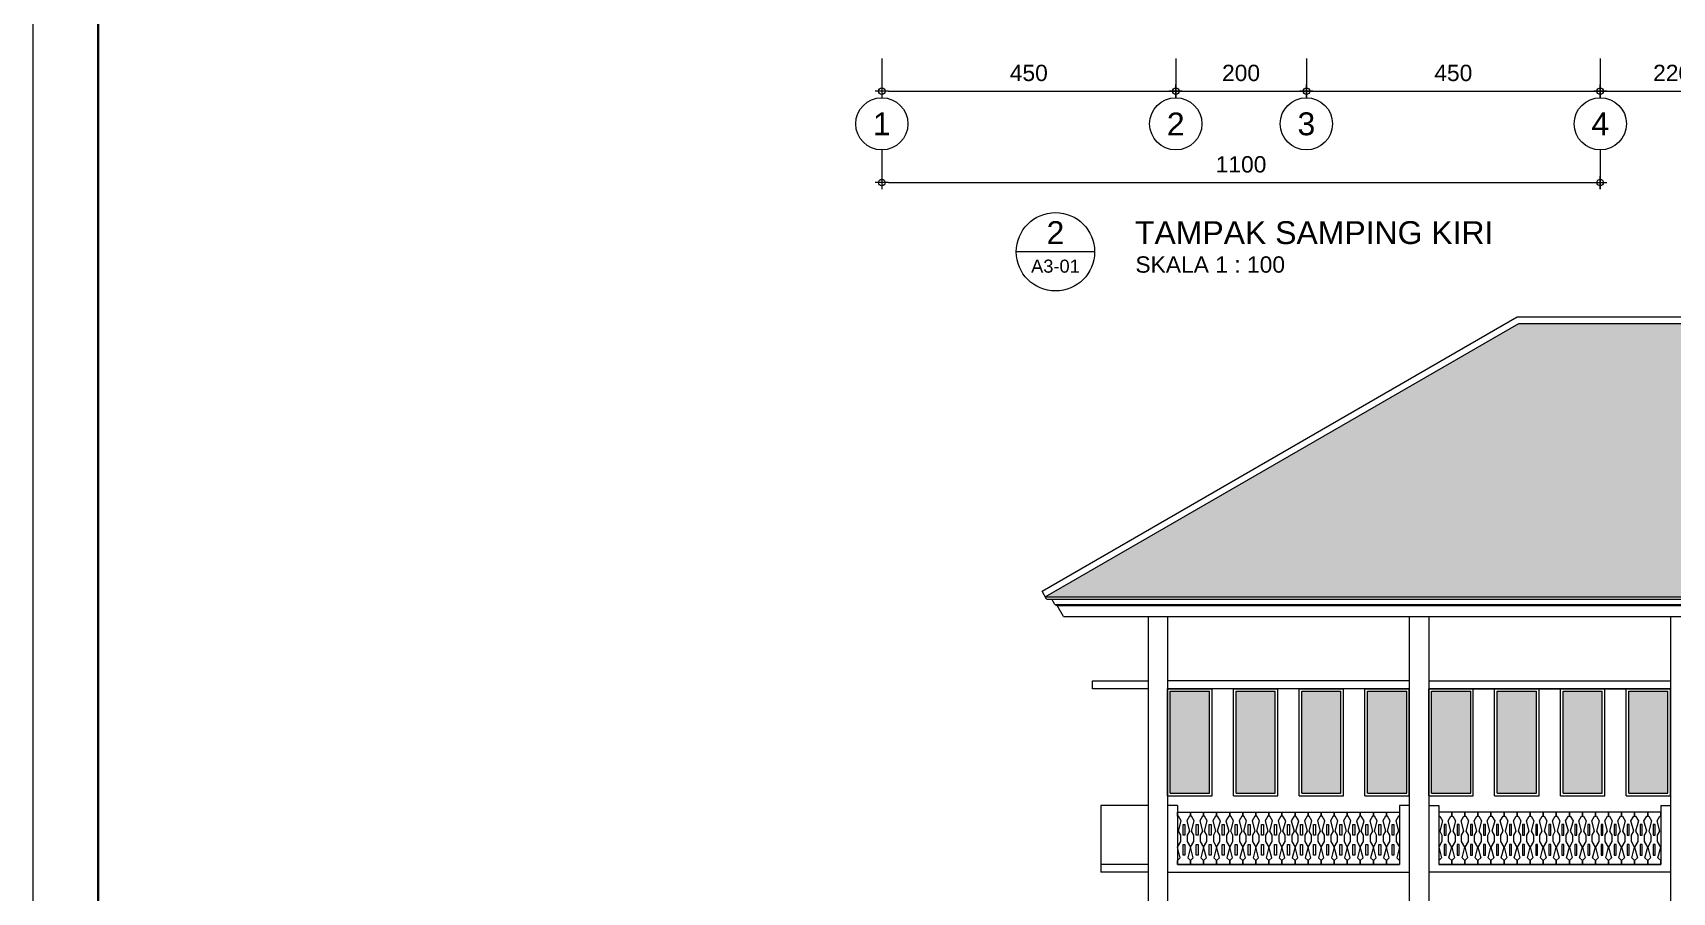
# Model space of a CAD drawing. Header units: millimetres. Extents: x -11 to 1625, y -267 to 180.
# Drawn here: x 1247.21 to 1272.31, y 136.42 to 149.58 of the extents above; entities that cross this region are included whole.
import ezdxf
from ezdxf.enums import TextEntityAlignment as Align

# ---------------------------------------------------------------- set-up
doc = ezdxf.new("R2010")
doc.units = ezdxf.units.MM
for name, color, linetype, lineweight in [('ars', 11, 'Continuous', 5), ('GRS KOP', 1, 'Continuous', 35), ('kap', 71, 'Continuous', 15), ('kop', 7, 'Continuous', 20), ('kus', 63, 'Continuous', 15), ('lan', 7, 'Continuous', 15), ('not', 7, 'Continuous', 20), ('sol kaca', 9, 'Continuous', 0), ('tem', 5, 'Continuous', 20), ('u', 6, 'Continuous', 20)]:
    doc.layers.add(name, color=color, linetype=linetype, lineweight=lineweight)
doc.styles.add('BARU', font='complex.shx')
doc.styles.add('S', font='SIMPLEX', dxfattribs={"width": 1.1})
doc.styles.get("Standard").update_dxf_attribs({"font": 'ARIALUNI.TTF'})
doc.dimstyles.new('SK100', dxfattribs={"dimtxt": 0.25, "dimasz": 0.1, "dimexe": 0.1, "dimexo": 0, "dimgap": 0.15, "dimtad": 1, "dimdec": 0, "dimlfac": 100, "dimzin": 12, "dimdsep": 46, "dimtxsty": 'Standard', "dimblk": 'BULAT', "dimcen": 0.1, "dimclrd": 256, "dimclre": 256, "dimclrt": 256, "dimadec": 0, "dimazin": 3, "dimtfac": 1, "dimtdec": 0, "dimtofl": 0, "dimtmove": 0, "dimatfit": 3, "dimldrblk": 'BULAT', "dimfxl": 0, "dimtolj": 1, "dimtzin": 0, "dimlwd": -1, "dimlwe": -1, "dimarcsym": 0})

# ---------------------------------------------------------------- blocks, each defined once
blk = doc.blocks.new('BULAT')
for p, q in [((-1, 0), (1, 0)), ((0, -1), (0, 1))]:
    blk.add_line(p, q)
blk.add_circle((0, 0), 0.5)
blk = doc.blocks.new('*D55')
at = {"layer": 'Defpoints', "color": 0, "ltscale": 0.15}
for p in [(1264.713, 149.186), (1266.713, 149.186), (1266.713, 148.686)]:
    blk.add_point(p, dxfattribs=at)
at = {"layer": 'u', "ltscale": 0.15}
for p, q in [((1264.713, 149.186), (1264.713, 148.586)), ((1266.713, 149.186), (1266.713, 148.586)), ((1264.813, 148.686), (1266.613, 148.686))]:
    blk.add_line(p, q, dxfattribs=at)
at = {"layer": 'u', "ltscale": 0.15, "xscale": 0.1, "yscale": 0.1, "zscale": 0.1, "rotation": 180}
blk.add_blockref('BULAT', (1264.713, 148.686), dxfattribs=at)
at = {"layer": 'u', "ltscale": 0.15, "xscale": 0.1, "yscale": 0.1, "zscale": 0.1}
blk.add_blockref('BULAT', (1266.713, 148.686), dxfattribs=at)
at = {"layer": 'u', "ltscale": 0.15, "insert": (1265.713, 148.964), "char_height": 0.25, "attachment_point": 5}
blk.add_mtext('\\A1;200', dxfattribs=at)
blk = doc.blocks.new('*D56')
at = {"layer": 'Defpoints', "color": 0, "ltscale": 0.15}
for p in [(1260.213, 149.186), (1264.713, 149.186), (1264.713, 148.686)]:
    blk.add_point(p, dxfattribs=at)
at = {"layer": 'u', "ltscale": 0.15}
for p, q in [((1260.213, 149.186), (1260.213, 148.586)), ((1264.713, 149.186), (1264.713, 148.586)), ((1260.313, 148.686), (1264.613, 148.686))]:
    blk.add_line(p, q, dxfattribs=at)
at = {"layer": 'u', "ltscale": 0.15, "xscale": 0.1, "yscale": 0.1, "zscale": 0.1, "rotation": 180}
blk.add_blockref('BULAT', (1260.213, 148.686), dxfattribs=at)
at = {"layer": 'u', "ltscale": 0.15, "xscale": 0.1, "yscale": 0.1, "zscale": 0.1}
blk.add_blockref('BULAT', (1264.713, 148.686), dxfattribs=at)
at = {"layer": 'u', "ltscale": 0.15, "insert": (1262.463, 148.964), "char_height": 0.25, "attachment_point": 5}
blk.add_mtext('\\A1;450', dxfattribs=at)
blk = doc.blocks.new('*D57')
at = {"layer": 'Defpoints', "color": 0, "ltscale": 0.15}
for p in [(1266.713, 149.186), (1271.213, 149.186), (1271.213, 148.686)]:
    blk.add_point(p, dxfattribs=at)
at = {"layer": 'u', "ltscale": 0.15}
for p, q in [((1266.713, 149.186), (1266.713, 148.586)), ((1271.213, 149.186), (1271.213, 148.586)), ((1266.813, 148.686), (1271.113, 148.686))]:
    blk.add_line(p, q, dxfattribs=at)
at = {"layer": 'u', "ltscale": 0.15, "xscale": 0.1, "yscale": 0.1, "zscale": 0.1, "rotation": 180}
blk.add_blockref('BULAT', (1266.713, 148.686), dxfattribs=at)
at = {"layer": 'u', "ltscale": 0.15, "xscale": 0.1, "yscale": 0.1, "zscale": 0.1}
blk.add_blockref('BULAT', (1271.213, 148.686), dxfattribs=at)
at = {"layer": 'u', "ltscale": 0.15, "insert": (1268.963, 148.964), "char_height": 0.25, "attachment_point": 5}
blk.add_mtext('\\A1;450', dxfattribs=at)
blk = doc.blocks.new('*D58')
at = {"layer": 'Defpoints', "color": 0, "ltscale": 0.15}
for p in [(1260.213, 147.786), (1271.213, 147.786), (1271.213, 147.286)]:
    blk.add_point(p, dxfattribs=at)
at = {"layer": 'u', "ltscale": 0.15}
for p, q in [((1260.213, 147.786), (1260.213, 147.186)), ((1271.213, 147.786), (1271.213, 147.186)), ((1260.313, 147.286), (1271.113, 147.286))]:
    blk.add_line(p, q, dxfattribs=at)
at = {"layer": 'u', "ltscale": 0.15, "xscale": 0.1, "yscale": 0.1, "zscale": 0.1, "rotation": 180}
blk.add_blockref('BULAT', (1260.213, 147.286), dxfattribs=at)
at = {"layer": 'u', "ltscale": 0.15, "xscale": 0.1, "yscale": 0.1, "zscale": 0.1}
blk.add_blockref('BULAT', (1271.213, 147.286), dxfattribs=at)
at = {"layer": 'u', "ltscale": 0.15, "insert": (1265.713, 147.564), "char_height": 0.25, "attachment_point": 5}
blk.add_mtext('\\A1;1100', dxfattribs=at)
blk = doc.blocks.new('Ndtpd')
blk.add_line((0.747, 0), (-0.747, 0))
blk.add_circle((0, 0), 0.747)
at = {"flags": 4}
for tag, height, p in [('NO', 0.5, (0, 0.148)), ('NOLBR', 0.3, (0, -0.398))]:
    blk.add_attdef(tag, text='', height=height, dxfattribs=at).set_placement(p, align=Align.CENTER)
for tag, p, height in [('NDTPD', (1.516, 0.148), 0.5), ('SKALA', (1.523, -0.398), 0.3)]:
    blk.add_attdef(tag, p, '', height=height, dxfattribs=at)
blk = doc.blocks.new('NAV')
blk.add_circle((0, -0.4), 0.4)
at = {"style": 'S', "width": 0.75, "flags": 4}
blk.add_attdef('AV', text='', height=0.3, dxfattribs=at).set_placement((0, -0.4), align=Align.MIDDLE)
blk = doc.blocks.new('*D62')
at = {"layer": 'Defpoints', "color": 0, "ltscale": 0.15}
for p in [(1271.213, 149.186), (1273.413, 149.186), (1273.413, 148.686)]:
    blk.add_point(p, dxfattribs=at)
at = {"layer": 'u', "ltscale": 0.15}
for p, q in [((1271.213, 149.186), (1271.213, 148.586)), ((1273.413, 149.186), (1273.413, 148.586)), ((1271.313, 148.686), (1273.313, 148.686))]:
    blk.add_line(p, q, dxfattribs=at)
at = {"layer": 'u', "ltscale": 0.15, "xscale": 0.1, "yscale": 0.1, "zscale": 0.1, "rotation": 180}
blk.add_blockref('BULAT', (1271.213, 148.686), dxfattribs=at)
at = {"layer": 'u', "ltscale": 0.15, "xscale": 0.1, "yscale": 0.1, "zscale": 0.1}
blk.add_blockref('BULAT', (1273.413, 148.686), dxfattribs=at)
at = {"layer": 'u', "ltscale": 0.15, "insert": (1272.313, 148.964), "char_height": 0.25, "attachment_point": 5}
blk.add_mtext('\\A1;220', dxfattribs=at)
blk = doc.blocks.new('kop')
at = {"layer": 'GRS KOP'}
blk.add_lwpolyline([(1, 54), (83, 54), (83, 1), (1, 1)], close=True, dxfattribs=at)
at = {"layer": 'kop', "color": 7}
blk.add_line((0, 55), (0, 0), dxfattribs=at)
at = {"layer": 'kop', "style": 'BARU', "flags": 4}
for p, height in [((73.8, 5.4), 0.35), ((80.303, 5.382), 0.25), ((73.8, 4.9), 0.35), ((80.303, 4.882), 0.25), ((73.8, 4.4), 0.35), ((80.303, 4.382), 0.25)]:
    blk.add_attdef('-', p, '', height=height, dxfattribs=at)
at = {"layer": 'kop', "flags": 4}
for tag, p in [('AR-00', (78.057, 2.648)), ('00', (81.238, 2.647))]:
    blk.add_attdef(tag, text='', height=0.35, dxfattribs=at).set_placement(p, align=Align.MIDDLE)

msp = doc.modelspace()

# ---------------------------------------------------------------- hatches: boundary and pattern name
at = {"layer": 'ars'}
h = msp.add_hatch(dxfattribs=at)
h.set_pattern_fill('PLENTONG', color=256, scale=0.1)
h.set_pattern_definition([(90, (1254.3393, 69.34693), (-0.4, 2e-17), []), (90, (1254.4393, 69.34693), (-0.4, 2e-17), []), (90, (1254.5393, 69.34693), (-0.4, 2e-17), []), (45, (1254.33931, 69.34693), (1e-17, 0.2), [0.1414214, -0.4242641]), (135, (1254.53931, 69.34693), (-1e-17, -0.2), [0.1414214, -0.4242641]), (0, (1254.5393, 69.34693), (0, 0.2), [0.2, -0.2])])
h.paths.add_polyline_path([(1280.162219, 140.9416787), (1272.9105773, 145.128416), (1269.9680416, 145.128416), (1262.7164, 140.9416787)])
at = {"layer": 'sol kaca'}
h = msp.add_hatch(color=256, dxfattribs=at)
h.dxf.hatch_style = 1
h.paths.add_polyline_path([(1265.2293095, 137.9365705), (1265.2293095, 139.4965705), (1264.6293095, 139.4965705), (1264.6293095, 137.9365705)])
h = msp.add_hatch(color=256, dxfattribs=at)
h.dxf.hatch_style = 1
h.paths.add_polyline_path([(1266.2359762, 137.9365705), (1266.2359762, 139.4965705), (1265.6359762, 139.4965705), (1265.6359762, 137.9365705)])
h = msp.add_hatch(color=256, dxfattribs=at)
h.dxf.hatch_style = 1
h.paths.add_polyline_path([(1267.2426428, 137.9365705), (1267.2426428, 139.4965705), (1266.6426428, 139.4965705), (1266.6426428, 137.9365705)])
h = msp.add_hatch(color=256, dxfattribs=at)
h.dxf.hatch_style = 1
h.paths.add_polyline_path([(1268.2493095, 137.9365705), (1268.2493095, 139.4965705), (1267.6493095, 139.4965705), (1267.6493095, 137.9365705)])
h = msp.add_hatch(color=256, dxfattribs=at)
h.dxf.hatch_style = 1
h.paths.add_polyline_path([(1269.2293095, 137.9365705), (1269.2293095, 139.4965705), (1268.6293095, 139.4965705), (1268.6293095, 137.9365705)])
h = msp.add_hatch(color=256, dxfattribs=at)
h.dxf.hatch_style = 1
h.paths.add_polyline_path([(1270.2359762, 137.9365705), (1270.2359762, 139.4965705), (1269.6359762, 139.4965705), (1269.6359762, 137.9365705)])
h = msp.add_hatch(color=256, dxfattribs=at)
h.dxf.hatch_style = 1
h.paths.add_polyline_path([(1271.2426428, 137.9365705), (1271.2426428, 139.4965705), (1270.6426428, 139.4965705), (1270.6426428, 137.9365705)])
h = msp.add_hatch(color=256, dxfattribs=at)
h.dxf.hatch_style = 1
h.paths.add_polyline_path([(1272.2493095, 137.9365705), (1272.2493095, 139.4965705), (1271.6493095, 139.4965705), (1271.6493095, 137.9365705)])

# ---------------------------------------------------------------- linework, layer by layer
at = {"layer": 'ars'}
for p, q in [((1262.8889898, 140.8152612), (1279.9896292, 140.8152612)), ((1262.8961341, 140.812883), (1279.9824849, 140.812883))]:
    msp.add_line(p, q, dxfattribs=at)
for points in [[(1264.7393095, 137.6465705), (1264.9393095, 137.6465705), (1264.9393095, 137.5865705), (1264.9243095, 137.5865705), (1264.8823304, 137.5138605), (1264.9243095, 137.3571923), (1264.8893095, 137.2965705), (1264.8893095, 137.1965705), (1264.9393095, 137.109968), (1264.8963266, 136.9495535), (1264.9393095, 136.9065705), (1264.9393095, 136.8465705), (1264.7393095, 136.8465705), (1264.7393095, 136.9065705), (1264.7822924, 136.9495535), (1264.7393095, 137.109968), (1264.7893095, 137.1965705), (1264.7893095, 137.2965705), (1264.7543095, 137.3571923), (1264.7962886, 137.5138605), (1264.7543095, 137.5865705), (1264.7393095, 137.5865705)], [(1264.9393095, 137.6465705), (1265.1393095, 137.6465705), (1265.1393095, 137.5865705), (1265.1243095, 137.5865705), (1265.0823304, 137.5138605), (1265.1243095, 137.3571923), (1265.0893095, 137.2965705), (1265.0893095, 137.1965705), (1265.1393095, 137.109968), (1265.0963266, 136.9495535), (1265.1393095, 136.9065705), (1265.1393095, 136.8465705), (1264.9393095, 136.8465705), (1264.9393095, 136.9065705), (1264.9822924, 136.9495535), (1264.9393095, 137.109968), (1264.9893095, 137.1965705), (1264.9893095, 137.2965705), (1264.9543095, 137.3571923), (1264.9962886, 137.5138605), (1264.9543095, 137.5865705), (1264.9393095, 137.5865705)], [(1265.1393095, 137.6465705), (1265.3393095, 137.6465705), (1265.3393095, 137.5865705), (1265.3243095, 137.5865705), (1265.2823304, 137.5138605), (1265.3243095, 137.3571923), (1265.2893095, 137.2965705), (1265.2893095, 137.1965705), (1265.3393095, 137.109968), (1265.2963266, 136.9495535), (1265.3393095, 136.9065705), (1265.3393095, 136.8465705), (1265.1393095, 136.8465705), (1265.1393095, 136.9065705), (1265.1822924, 136.9495535), (1265.1393095, 137.109968), (1265.1893095, 137.1965705), (1265.1893095, 137.2965705), (1265.1543095, 137.3571923), (1265.1962886, 137.5138605), (1265.1543095, 137.5865705), (1265.1393095, 137.5865705)], [(1265.3393095, 137.6465705), (1265.5393095, 137.6465705), (1265.5393095, 137.5865705), (1265.5243095, 137.5865705), (1265.4823304, 137.5138605), (1265.5243095, 137.3571923), (1265.4893095, 137.2965705), (1265.4893095, 137.1965705), (1265.5393095, 137.109968), (1265.4963266, 136.9495535), (1265.5393095, 136.9065705), (1265.5393095, 136.8465705), (1265.3393095, 136.8465705), (1265.3393095, 136.9065705), (1265.3822924, 136.9495535), (1265.3393095, 137.109968), (1265.3893095, 137.1965705), (1265.3893095, 137.2965705), (1265.3543095, 137.3571923), (1265.3962886, 137.5138605), (1265.3543095, 137.5865705), (1265.3393095, 137.5865705)], [(1265.5393095, 137.6465705), (1265.7393095, 137.6465705), (1265.7393095, 137.5865705), (1265.7243095, 137.5865705), (1265.6823304, 137.5138605), (1265.7243095, 137.3571923), (1265.6893095, 137.2965705), (1265.6893095, 137.1965705), (1265.7393095, 137.109968), (1265.6963266, 136.9495535), (1265.7393095, 136.9065705), (1265.7393095, 136.8465705), (1265.5393095, 136.8465705), (1265.5393095, 136.9065705), (1265.5822924, 136.9495535), (1265.5393095, 137.109968), (1265.5893095, 137.1965705), (1265.5893095, 137.2965705), (1265.5543095, 137.3571923), (1265.5962886, 137.5138605), (1265.5543095, 137.5865705), (1265.5393095, 137.5865705)], [(1265.7393095, 137.6465705), (1265.9393095, 137.6465705), (1265.9393095, 137.5865705), (1265.9243095, 137.5865705), (1265.8823304, 137.5138605), (1265.9243095, 137.3571923), (1265.8893095, 137.2965705), (1265.8893095, 137.1965705), (1265.9393095, 137.109968), (1265.8963266, 136.9495535), (1265.9393095, 136.9065705), (1265.9393095, 136.8465705), (1265.7393095, 136.8465705), (1265.7393095, 136.9065705), (1265.7822924, 136.9495535), (1265.7393095, 137.109968), (1265.7893095, 137.1965705), (1265.7893095, 137.2965705), (1265.7543095, 137.3571923), (1265.7962886, 137.5138605), (1265.7543095, 137.5865705), (1265.7393095, 137.5865705)], [(1265.9393095, 137.6465705), (1266.1393095, 137.6465705), (1266.1393095, 137.5865705), (1266.1243095, 137.5865705), (1266.0823304, 137.5138605), (1266.1243095, 137.3571923), (1266.0893095, 137.2965705), (1266.0893095, 137.1965705), (1266.1393095, 137.109968), (1266.0963266, 136.9495535), (1266.1393095, 136.9065705), (1266.1393095, 136.8465705), (1265.9393095, 136.8465705), (1265.9393095, 136.9065705), (1265.9822924, 136.9495535), (1265.9393095, 137.109968), (1265.9893095, 137.1965705), (1265.9893095, 137.2965705), (1265.9543095, 137.3571923), (1265.9962886, 137.5138605), (1265.9543095, 137.5865705), (1265.9393095, 137.5865705)], [(1266.1393095, 137.6465705), (1266.3393095, 137.6465705), (1266.3393095, 137.5865705), (1266.3243095, 137.5865705), (1266.2823304, 137.5138605), (1266.3243095, 137.3571923), (1266.2893095, 137.2965705), (1266.2893095, 137.1965705), (1266.3393095, 137.109968), (1266.2963266, 136.9495535), (1266.3393095, 136.9065705), (1266.3393095, 136.8465705), (1266.1393095, 136.8465705), (1266.1393095, 136.9065705), (1266.1822924, 136.9495535), (1266.1393095, 137.109968), (1266.1893095, 137.1965705), (1266.1893095, 137.2965705), (1266.1543095, 137.3571923), (1266.1962886, 137.5138605), (1266.1543095, 137.5865705), (1266.1393095, 137.5865705)], [(1266.3393095, 137.6465705), (1266.5393095, 137.6465705), (1266.5393095, 137.5865705), (1266.5243095, 137.5865705), (1266.4823304, 137.5138605), (1266.5243095, 137.3571923), (1266.4893095, 137.2965705), (1266.4893095, 137.1965705), (1266.5393095, 137.109968), (1266.4963266, 136.9495535), (1266.5393095, 136.9065705), (1266.5393095, 136.8465705), (1266.3393095, 136.8465705), (1266.3393095, 136.9065705), (1266.3822924, 136.9495535), (1266.3393095, 137.109968), (1266.3893095, 137.1965705), (1266.3893095, 137.2965705), (1266.3543095, 137.3571923), (1266.3962886, 137.5138605), (1266.3543095, 137.5865705), (1266.3393095, 137.5865705)], [(1266.5393095, 137.6465705), (1266.7393095, 137.6465705), (1266.7393095, 137.5865705), (1266.7243095, 137.5865705), (1266.6823304, 137.5138605), (1266.7243095, 137.3571923), (1266.6893095, 137.2965705), (1266.6893095, 137.1965705), (1266.7393095, 137.109968), (1266.6963266, 136.9495535), (1266.7393095, 136.9065705), (1266.7393095, 136.8465705), (1266.5393095, 136.8465705), (1266.5393095, 136.9065705), (1266.5822924, 136.9495535), (1266.5393095, 137.109968), (1266.5893095, 137.1965705), (1266.5893095, 137.2965705), (1266.5543095, 137.3571923), (1266.5962886, 137.5138605), (1266.5543095, 137.5865705), (1266.5393095, 137.5865705)], [(1266.7393095, 137.6465705), (1266.9393095, 137.6465705), (1266.9393095, 137.5865705), (1266.9243095, 137.5865705), (1266.8823304, 137.5138605), (1266.9243095, 137.3571923), (1266.8893095, 137.2965705), (1266.8893095, 137.1965705), (1266.9393095, 137.109968), (1266.8963266, 136.9495535), (1266.9393095, 136.9065705), (1266.9393095, 136.8465705), (1266.7393095, 136.8465705), (1266.7393095, 136.9065705), (1266.7822924, 136.9495535), (1266.7393095, 137.109968), (1266.7893095, 137.1965705), (1266.7893095, 137.2965705), (1266.7543095, 137.3571923), (1266.7962886, 137.5138605), (1266.7543095, 137.5865705), (1266.7393095, 137.5865705)], [(1266.9393095, 137.6465705), (1267.1393095, 137.6465705), (1267.1393095, 137.5865705), (1267.1243095, 137.5865705), (1267.0823304, 137.5138605), (1267.1243095, 137.3571923), (1267.0893095, 137.2965705), (1267.0893095, 137.1965705), (1267.1393095, 137.109968), (1267.0963266, 136.9495535), (1267.1393095, 136.9065705), (1267.1393095, 136.8465705), (1266.9393095, 136.8465705), (1266.9393095, 136.9065705), (1266.9822924, 136.9495535), (1266.9393095, 137.109968), (1266.9893095, 137.1965705), (1266.9893095, 137.2965705), (1266.9543095, 137.3571923), (1266.9962886, 137.5138605), (1266.9543095, 137.5865705), (1266.9393095, 137.5865705)], [(1267.1393095, 137.6465705), (1267.3393095, 137.6465705), (1267.3393095, 137.5865705), (1267.3243095, 137.5865705), (1267.2823304, 137.5138605), (1267.3243095, 137.3571923), (1267.2893095, 137.2965705), (1267.2893095, 137.1965705), (1267.3393095, 137.109968), (1267.2963266, 136.9495535), (1267.3393095, 136.9065705), (1267.3393095, 136.8465705), (1267.1393095, 136.8465705), (1267.1393095, 136.9065705), (1267.1822924, 136.9495535), (1267.1393095, 137.109968), (1267.1893095, 137.1965705), (1267.1893095, 137.2965705), (1267.1543095, 137.3571923), (1267.1962886, 137.5138605), (1267.1543095, 137.5865705), (1267.1393095, 137.5865705)], [(1267.3393095, 137.6465705), (1267.5393095, 137.6465705), (1267.5393095, 137.5865705), (1267.5243095, 137.5865705), (1267.4823304, 137.5138605), (1267.5243095, 137.3571923), (1267.4893095, 137.2965705), (1267.4893095, 137.1965705), (1267.5393095, 137.109968), (1267.4963266, 136.9495535), (1267.5393095, 136.9065705), (1267.5393095, 136.8465705), (1267.3393095, 136.8465705), (1267.3393095, 136.9065705), (1267.3822924, 136.9495535), (1267.3393095, 137.109968), (1267.3893095, 137.1965705), (1267.3893095, 137.2965705), (1267.3543095, 137.3571923), (1267.3962886, 137.5138605), (1267.3543095, 137.5865705), (1267.3393095, 137.5865705)], [(1267.5393095, 137.6465705), (1267.7393095, 137.6465705), (1267.7393095, 137.5865705), (1267.7243095, 137.5865705), (1267.6823304, 137.5138605), (1267.7243095, 137.3571923), (1267.6893095, 137.2965705), (1267.6893095, 137.1965705), (1267.7393095, 137.109968), (1267.6963266, 136.9495535), (1267.7393095, 136.9065705), (1267.7393095, 136.8465705), (1267.5393095, 136.8465705), (1267.5393095, 136.9065705), (1267.5822924, 136.9495535), (1267.5393095, 137.109968), (1267.5893095, 137.1965705), (1267.5893095, 137.2965705), (1267.5543095, 137.3571923), (1267.5962886, 137.5138605), (1267.5543095, 137.5865705), (1267.5393095, 137.5865705)], [(1267.7393095, 137.6465705), (1267.9393095, 137.6465705), (1267.9393095, 137.5865705), (1267.9243095, 137.5865705), (1267.8823304, 137.5138605), (1267.9243095, 137.3571923), (1267.8893095, 137.2965705), (1267.8893095, 137.1965705), (1267.9393095, 137.109968), (1267.8963266, 136.9495535), (1267.9393095, 136.9065705), (1267.9393095, 136.8465705), (1267.7393095, 136.8465705), (1267.7393095, 136.9065705), (1267.7822924, 136.9495535), (1267.7393095, 137.109968), (1267.7893095, 137.1965705), (1267.7893095, 137.2965705), (1267.7543095, 137.3571923), (1267.7962886, 137.5138605), (1267.7543095, 137.5865705), (1267.7393095, 137.5865705)], [(1267.9393095, 137.6465705), (1268.1393095, 137.6465705), (1268.1393095, 137.5865705), (1268.1243095, 137.5865705), (1268.0823304, 137.5138605), (1268.1243095, 137.3571923), (1268.0893095, 137.2965705), (1268.0893095, 137.1965705), (1268.1393095, 137.109968), (1268.0963266, 136.9495535), (1268.1393095, 136.9065705), (1268.1393095, 136.8465705), (1267.9393095, 136.8465705), (1267.9393095, 136.9065705), (1267.9822924, 136.9495535), (1267.9393095, 137.109968), (1267.9893095, 137.1965705), (1267.9893095, 137.2965705), (1267.9543095, 137.3571923), (1267.9962886, 137.5138605), (1267.9543095, 137.5865705), (1267.9393095, 137.5865705)], [(1268.9393095, 137.6465705), (1268.7393095, 137.6465705), (1268.7393095, 137.5865705), (1268.7543095, 137.5865705), (1268.7962886, 137.5138605), (1268.7543095, 137.3571923), (1268.7893095, 137.2965705), (1268.7893095, 137.1965705), (1268.7393095, 137.109968), (1268.7822924, 136.9495535), (1268.7393095, 136.9065705), (1268.7393095, 136.8465705), (1268.9393095, 136.8465705), (1268.9393095, 136.9065705), (1268.8963266, 136.9495535), (1268.9393095, 137.109968), (1268.8893095, 137.1965705), (1268.8893095, 137.2965705), (1268.9243095, 137.3571923), (1268.8823304, 137.5138605), (1268.9243095, 137.5865705), (1268.9393095, 137.5865705)], [(1269.1393095, 137.6465705), (1268.9393095, 137.6465705), (1268.9393095, 137.5865705), (1268.9543095, 137.5865705), (1268.9962886, 137.5138605), (1268.9543095, 137.3571923), (1268.9893095, 137.2965705), (1268.9893095, 137.1965705), (1268.9393095, 137.109968), (1268.9822924, 136.9495535), (1268.9393095, 136.9065705), (1268.9393095, 136.8465705), (1269.1393095, 136.8465705), (1269.1393095, 136.9065705), (1269.0963266, 136.9495535), (1269.1393095, 137.109968), (1269.0893095, 137.1965705), (1269.0893095, 137.2965705), (1269.1243095, 137.3571923), (1269.0823304, 137.5138605), (1269.1243095, 137.5865705), (1269.1393095, 137.5865705)], [(1269.3393095, 137.6465705), (1269.1393095, 137.6465705), (1269.1393095, 137.5865705), (1269.1543095, 137.5865705), (1269.1962886, 137.5138605), (1269.1543095, 137.3571923), (1269.1893095, 137.2965705), (1269.1893095, 137.1965705), (1269.1393095, 137.109968), (1269.1822924, 136.9495535), (1269.1393095, 136.9065705), (1269.1393095, 136.8465705), (1269.3393095, 136.8465705), (1269.3393095, 136.9065705), (1269.2963266, 136.9495535), (1269.3393095, 137.109968), (1269.2893095, 137.1965705), (1269.2893095, 137.2965705), (1269.3243095, 137.3571923), (1269.2823304, 137.5138605), (1269.3243095, 137.5865705), (1269.3393095, 137.5865705)], [(1269.5393095, 137.6465705), (1269.3393095, 137.6465705), (1269.3393095, 137.5865705), (1269.3543095, 137.5865705), (1269.3962886, 137.5138605), (1269.3543095, 137.3571923), (1269.3893095, 137.2965705), (1269.3893095, 137.1965705), (1269.3393095, 137.109968), (1269.3822924, 136.9495535), (1269.3393095, 136.9065705), (1269.3393095, 136.8465705), (1269.5393095, 136.8465705), (1269.5393095, 136.9065705), (1269.4963266, 136.9495535), (1269.5393095, 137.109968), (1269.4893095, 137.1965705), (1269.4893095, 137.2965705), (1269.5243095, 137.3571923), (1269.4823304, 137.5138605), (1269.5243095, 137.5865705), (1269.5393095, 137.5865705)], [(1269.7393095, 137.6465705), (1269.5393095, 137.6465705), (1269.5393095, 137.5865705), (1269.5543095, 137.5865705), (1269.5962886, 137.5138605), (1269.5543095, 137.3571923), (1269.5893095, 137.2965705), (1269.5893095, 137.1965705), (1269.5393095, 137.109968), (1269.5822924, 136.9495535), (1269.5393095, 136.9065705), (1269.5393095, 136.8465705), (1269.7393095, 136.8465705), (1269.7393095, 136.9065705), (1269.6963266, 136.9495535), (1269.7393095, 137.109968), (1269.6893095, 137.1965705), (1269.6893095, 137.2965705), (1269.7243095, 137.3571923), (1269.6823304, 137.5138605), (1269.7243095, 137.5865705), (1269.7393095, 137.5865705)], [(1269.9393095, 137.6465705), (1269.7393095, 137.6465705), (1269.7393095, 137.5865705), (1269.7543095, 137.5865705), (1269.7962886, 137.5138605), (1269.7543095, 137.3571923), (1269.7893095, 137.2965705), (1269.7893095, 137.1965705), (1269.7393095, 137.109968), (1269.7822924, 136.9495535), (1269.7393095, 136.9065705), (1269.7393095, 136.8465705), (1269.9393095, 136.8465705), (1269.9393095, 136.9065705), (1269.8963266, 136.9495535), (1269.9393095, 137.109968), (1269.8893095, 137.1965705), (1269.8893095, 137.2965705), (1269.9243095, 137.3571923), (1269.8823304, 137.5138605), (1269.9243095, 137.5865705), (1269.9393095, 137.5865705)], [(1270.1393095, 137.6465705), (1269.9393095, 137.6465705), (1269.9393095, 137.5865705), (1269.9543095, 137.5865705), (1269.9962886, 137.5138605), (1269.9543095, 137.3571923), (1269.9893095, 137.2965705), (1269.9893095, 137.1965705), (1269.9393095, 137.109968), (1269.9822924, 136.9495535), (1269.9393095, 136.9065705), (1269.9393095, 136.8465705), (1270.1393095, 136.8465705), (1270.1393095, 136.9065705), (1270.0963266, 136.9495535), (1270.1393095, 137.109968), (1270.0893095, 137.1965705), (1270.0893095, 137.2965705), (1270.1243095, 137.3571923), (1270.0823304, 137.5138605), (1270.1243095, 137.5865705), (1270.1393095, 137.5865705)], [(1270.3393095, 137.6465705), (1270.1393095, 137.6465705), (1270.1393095, 137.5865705), (1270.1543095, 137.5865705), (1270.1962886, 137.5138605), (1270.1543095, 137.3571923), (1270.1893095, 137.2965705), (1270.1893095, 137.1965705), (1270.1393095, 137.109968), (1270.1822924, 136.9495535), (1270.1393095, 136.9065705), (1270.1393095, 136.8465705), (1270.3393095, 136.8465705), (1270.3393095, 136.9065705), (1270.2963266, 136.9495535), (1270.3393095, 137.109968), (1270.2893095, 137.1965705), (1270.2893095, 137.2965705), (1270.3243095, 137.3571923), (1270.2823304, 137.5138605), (1270.3243095, 137.5865705), (1270.3393095, 137.5865705)], [(1270.5393095, 137.6465705), (1270.3393095, 137.6465705), (1270.3393095, 137.5865705), (1270.3543095, 137.5865705), (1270.3962886, 137.5138605), (1270.3543095, 137.3571923), (1270.3893095, 137.2965705), (1270.3893095, 137.1965705), (1270.3393095, 137.109968), (1270.3822924, 136.9495535), (1270.3393095, 136.9065705), (1270.3393095, 136.8465705), (1270.5393095, 136.8465705), (1270.5393095, 136.9065705), (1270.4963266, 136.9495535), (1270.5393095, 137.109968), (1270.4893095, 137.1965705), (1270.4893095, 137.2965705), (1270.5243095, 137.3571923), (1270.4823304, 137.5138605), (1270.5243095, 137.5865705), (1270.5393095, 137.5865705)], [(1270.7393095, 137.6465705), (1270.5393095, 137.6465705), (1270.5393095, 137.5865705), (1270.5543095, 137.5865705), (1270.5962886, 137.5138605), (1270.5543095, 137.3571923), (1270.5893095, 137.2965705), (1270.5893095, 137.1965705), (1270.5393095, 137.109968), (1270.5822924, 136.9495535), (1270.5393095, 136.9065705), (1270.5393095, 136.8465705), (1270.7393095, 136.8465705), (1270.7393095, 136.9065705), (1270.6963266, 136.9495535), (1270.7393095, 137.109968), (1270.6893095, 137.1965705), (1270.6893095, 137.2965705), (1270.7243095, 137.3571923), (1270.6823304, 137.5138605), (1270.7243095, 137.5865705), (1270.7393095, 137.5865705)], [(1270.9393095, 137.6465705), (1270.7393095, 137.6465705), (1270.7393095, 137.5865705), (1270.7543095, 137.5865705), (1270.7962886, 137.5138605), (1270.7543095, 137.3571923), (1270.7893095, 137.2965705), (1270.7893095, 137.1965705), (1270.7393095, 137.109968), (1270.7822924, 136.9495535), (1270.7393095, 136.9065705), (1270.7393095, 136.8465705), (1270.9393095, 136.8465705), (1270.9393095, 136.9065705), (1270.8963266, 136.9495535), (1270.9393095, 137.109968), (1270.8893095, 137.1965705), (1270.8893095, 137.2965705), (1270.9243095, 137.3571923), (1270.8823304, 137.5138605), (1270.9243095, 137.5865705), (1270.9393095, 137.5865705)], [(1271.1393095, 137.6465705), (1270.9393095, 137.6465705), (1270.9393095, 137.5865705), (1270.9543095, 137.5865705), (1270.9962886, 137.5138605), (1270.9543095, 137.3571923), (1270.9893095, 137.2965705), (1270.9893095, 137.1965705), (1270.9393095, 137.109968), (1270.9822924, 136.9495535), (1270.9393095, 136.9065705), (1270.9393095, 136.8465705), (1271.1393095, 136.8465705), (1271.1393095, 136.9065705), (1271.0963266, 136.9495535), (1271.1393095, 137.109968), (1271.0893095, 137.1965705), (1271.0893095, 137.2965705), (1271.1243095, 137.3571923), (1271.0823304, 137.5138605), (1271.1243095, 137.5865705), (1271.1393095, 137.5865705)], [(1271.3393095, 137.6465705), (1271.1393095, 137.6465705), (1271.1393095, 137.5865705), (1271.1543095, 137.5865705), (1271.1962886, 137.5138605), (1271.1543095, 137.3571923), (1271.1893095, 137.2965705), (1271.1893095, 137.1965705), (1271.1393095, 137.109968), (1271.1822924, 136.9495535), (1271.1393095, 136.9065705), (1271.1393095, 136.8465705), (1271.3393095, 136.8465705), (1271.3393095, 136.9065705), (1271.2963266, 136.9495535), (1271.3393095, 137.109968), (1271.2893095, 137.1965705), (1271.2893095, 137.2965705), (1271.3243095, 137.3571923), (1271.2823304, 137.5138605), (1271.3243095, 137.5865705), (1271.3393095, 137.5865705)], [(1271.5393095, 137.6465705), (1271.3393095, 137.6465705), (1271.3393095, 137.5865705), (1271.3543095, 137.5865705), (1271.3962886, 137.5138605), (1271.3543095, 137.3571923), (1271.3893095, 137.2965705), (1271.3893095, 137.1965705), (1271.3393095, 137.109968), (1271.3822924, 136.9495535), (1271.3393095, 136.9065705), (1271.3393095, 136.8465705), (1271.5393095, 136.8465705), (1271.5393095, 136.9065705), (1271.4963266, 136.9495535), (1271.5393095, 137.109968), (1271.4893095, 137.1965705), (1271.4893095, 137.2965705), (1271.5243095, 137.3571923), (1271.4823304, 137.5138605), (1271.5243095, 137.5865705), (1271.5393095, 137.5865705)], [(1271.7393095, 137.6465705), (1271.5393095, 137.6465705), (1271.5393095, 137.5865705), (1271.5543095, 137.5865705), (1271.5962886, 137.5138605), (1271.5543095, 137.3571923), (1271.5893095, 137.2965705), (1271.5893095, 137.1965705), (1271.5393095, 137.109968), (1271.5822924, 136.9495535), (1271.5393095, 136.9065705), (1271.5393095, 136.8465705), (1271.7393095, 136.8465705), (1271.7393095, 136.9065705), (1271.6963266, 136.9495535), (1271.7393095, 137.109968), (1271.6893095, 137.1965705), (1271.6893095, 137.2965705), (1271.7243095, 137.3571923), (1271.6823304, 137.5138605), (1271.7243095, 137.5865705), (1271.7393095, 137.5865705)], [(1271.9393095, 137.6465705), (1271.7393095, 137.6465705), (1271.7393095, 137.5865705), (1271.7543095, 137.5865705), (1271.7962886, 137.5138605), (1271.7543095, 137.3571923), (1271.7893095, 137.2965705), (1271.7893095, 137.1965705), (1271.7393095, 137.109968), (1271.7822924, 136.9495535), (1271.7393095, 136.9065705), (1271.7393095, 136.8465705), (1271.9393095, 136.8465705), (1271.9393095, 136.9065705), (1271.8963266, 136.9495535), (1271.9393095, 137.109968), (1271.8893095, 137.1965705), (1271.8893095, 137.2965705), (1271.9243095, 137.3571923), (1271.8823304, 137.5138605), (1271.9243095, 137.5865705), (1271.9393095, 137.5865705)], [(1272.1393095, 137.6465705), (1271.9393095, 137.6465705), (1271.9393095, 137.5865705), (1271.9543095, 137.5865705), (1271.9962886, 137.5138605), (1271.9543095, 137.3571923), (1271.9893095, 137.2965705), (1271.9893095, 137.1965705), (1271.9393095, 137.109968), (1271.9822924, 136.9495535), (1271.9393095, 136.9065705), (1271.9393095, 136.8465705), (1272.1393095, 136.8465705), (1272.1393095, 136.9065705), (1272.0963266, 136.9495535), (1272.1393095, 137.109968), (1272.0893095, 137.1965705), (1272.0893095, 137.2965705), (1272.1243095, 137.3571923), (1272.0823304, 137.5138605), (1272.1243095, 137.5865705), (1272.1393095, 137.5865705)], [(1264.8543095, 137.2965705), (1264.8243095, 137.2965705), (1264.8243095, 137.4565705), (1264.8543095, 137.4565705)], [(1265.0543095, 137.2965705), (1265.0243095, 137.2965705), (1265.0243095, 137.4565705), (1265.0543095, 137.4565705)], [(1265.2543095, 137.2965705), (1265.2243095, 137.2965705), (1265.2243095, 137.4565705), (1265.2543095, 137.4565705)], [(1265.4543095, 137.2965705), (1265.4243095, 137.2965705), (1265.4243095, 137.4565705), (1265.4543095, 137.4565705)], [(1265.6543095, 137.2965705), (1265.6243095, 137.2965705), (1265.6243095, 137.4565705), (1265.6543095, 137.4565705)], [(1265.8543095, 137.2965705), (1265.8243095, 137.2965705), (1265.8243095, 137.4565705), (1265.8543095, 137.4565705)], [(1266.0543095, 137.2965705), (1266.0243095, 137.2965705), (1266.0243095, 137.4565705), (1266.0543095, 137.4565705)], [(1266.2543095, 137.2965705), (1266.2243095, 137.2965705), (1266.2243095, 137.4565705), (1266.2543095, 137.4565705)], [(1266.4543095, 137.2965705), (1266.4243095, 137.2965705), (1266.4243095, 137.4565705), (1266.4543095, 137.4565705)], [(1266.6543095, 137.2965705), (1266.6243095, 137.2965705), (1266.6243095, 137.4565705), (1266.6543095, 137.4565705)], [(1266.8543095, 137.2965705), (1266.8243095, 137.2965705), (1266.8243095, 137.4565705), (1266.8543095, 137.4565705)], [(1267.0543095, 137.2965705), (1267.0243095, 137.2965705), (1267.0243095, 137.4565705), (1267.0543095, 137.4565705)], [(1267.2543095, 137.2965705), (1267.2243095, 137.2965705), (1267.2243095, 137.4565705), (1267.2543095, 137.4565705)], [(1267.4543095, 137.2965705), (1267.4243095, 137.2965705), (1267.4243095, 137.4565705), (1267.4543095, 137.4565705)], [(1267.6543095, 137.2965705), (1267.6243095, 137.2965705), (1267.6243095, 137.4565705), (1267.6543095, 137.4565705)], [(1267.8543095, 137.2965705), (1267.8243095, 137.2965705), (1267.8243095, 137.4565705), (1267.8543095, 137.4565705)], [(1268.0543095, 137.2965705), (1268.0243095, 137.2965705), (1268.0243095, 137.4565705), (1268.0543095, 137.4565705)], [(1268.8243095, 137.2965705), (1268.8543095, 137.2965705), (1268.8543095, 137.4565705), (1268.8243095, 137.4565705)], [(1269.0243095, 137.2965705), (1269.0543095, 137.2965705), (1269.0543095, 137.4565705), (1269.0243095, 137.4565705)], [(1269.2243095, 137.2965705), (1269.2543095, 137.2965705), (1269.2543095, 137.4565705), (1269.2243095, 137.4565705)], [(1269.4243095, 137.2965705), (1269.4543095, 137.2965705), (1269.4543095, 137.4565705), (1269.4243095, 137.4565705)], [(1269.6243095, 137.2965705), (1269.6543095, 137.2965705), (1269.6543095, 137.4565705), (1269.6243095, 137.4565705)], [(1269.8243095, 137.2965705), (1269.8543095, 137.2965705), (1269.8543095, 137.4565705), (1269.8243095, 137.4565705)], [(1270.0243095, 137.2965705), (1270.0543095, 137.2965705), (1270.0543095, 137.4565705), (1270.0243095, 137.4565705)], [(1270.2243095, 137.2965705), (1270.2543095, 137.2965705), (1270.2543095, 137.4565705), (1270.2243095, 137.4565705)], [(1270.4243095, 137.2965705), (1270.4543095, 137.2965705), (1270.4543095, 137.4565705), (1270.4243095, 137.4565705)], [(1270.6243095, 137.2965705), (1270.6543095, 137.2965705), (1270.6543095, 137.4565705), (1270.6243095, 137.4565705)], [(1270.8243095, 137.2965705), (1270.8543095, 137.2965705), (1270.8543095, 137.4565705), (1270.8243095, 137.4565705)], [(1271.0243095, 137.2965705), (1271.0543095, 137.2965705), (1271.0543095, 137.4565705), (1271.0243095, 137.4565705)], [(1271.2243095, 137.2965705), (1271.2543095, 137.2965705), (1271.2543095, 137.4565705), (1271.2243095, 137.4565705)], [(1271.4243095, 137.2965705), (1271.4543095, 137.2965705), (1271.4543095, 137.4565705), (1271.4243095, 137.4565705)], [(1271.6243095, 137.2965705), (1271.6543095, 137.2965705), (1271.6543095, 137.4565705), (1271.6243095, 137.4565705)], [(1271.8243095, 137.2965705), (1271.8543095, 137.2965705), (1271.8543095, 137.4565705), (1271.8243095, 137.4565705)], [(1272.0243095, 137.2965705), (1272.0543095, 137.2965705), (1272.0543095, 137.4565705), (1272.0243095, 137.4565705)], [(1264.8543095, 136.9895535), (1264.8243095, 136.9895535), (1264.8243095, 137.1495535), (1264.8543095, 137.1495535)], [(1265.0543095, 136.9895535), (1265.0243095, 136.9895535), (1265.0243095, 137.1495535), (1265.0543095, 137.1495535)], [(1265.2543095, 136.9895535), (1265.2243095, 136.9895535), (1265.2243095, 137.1495535), (1265.2543095, 137.1495535)], [(1265.4543095, 136.9895535), (1265.4243095, 136.9895535), (1265.4243095, 137.1495535), (1265.4543095, 137.1495535)], [(1265.6543095, 136.9895535), (1265.6243095, 136.9895535), (1265.6243095, 137.1495535), (1265.6543095, 137.1495535)], [(1265.8543095, 136.9895535), (1265.8243095, 136.9895535), (1265.8243095, 137.1495535), (1265.8543095, 137.1495535)], [(1266.0543095, 136.9895535), (1266.0243095, 136.9895535), (1266.0243095, 137.1495535), (1266.0543095, 137.1495535)], [(1266.2543095, 136.9895535), (1266.2243095, 136.9895535), (1266.2243095, 137.1495535), (1266.2543095, 137.1495535)], [(1266.4543095, 136.9895535), (1266.4243095, 136.9895535), (1266.4243095, 137.1495535), (1266.4543095, 137.1495535)], [(1266.6543095, 136.9895535), (1266.6243095, 136.9895535), (1266.6243095, 137.1495535), (1266.6543095, 137.1495535)], [(1266.8543095, 136.9895535), (1266.8243095, 136.9895535), (1266.8243095, 137.1495535), (1266.8543095, 137.1495535)], [(1267.0543095, 136.9895535), (1267.0243095, 136.9895535), (1267.0243095, 137.1495535), (1267.0543095, 137.1495535)], [(1267.2543095, 136.9895535), (1267.2243095, 136.9895535), (1267.2243095, 137.1495535), (1267.2543095, 137.1495535)], [(1267.4543095, 136.9895535), (1267.4243095, 136.9895535), (1267.4243095, 137.1495535), (1267.4543095, 137.1495535)], [(1267.6543095, 136.9895535), (1267.6243095, 136.9895535), (1267.6243095, 137.1495535), (1267.6543095, 137.1495535)], [(1267.8543095, 136.9895535), (1267.8243095, 136.9895535), (1267.8243095, 137.1495535), (1267.8543095, 137.1495535)], [(1268.0543095, 136.9895535), (1268.0243095, 136.9895535), (1268.0243095, 137.1495535), (1268.0543095, 137.1495535)], [(1268.8243095, 136.9895535), (1268.8543095, 136.9895535), (1268.8543095, 137.1495535), (1268.8243095, 137.1495535)], [(1269.0243095, 136.9895535), (1269.0543095, 136.9895535), (1269.0543095, 137.1495535), (1269.0243095, 137.1495535)], [(1269.2243095, 136.9895535), (1269.2543095, 136.9895535), (1269.2543095, 137.1495535), (1269.2243095, 137.1495535)], [(1269.4243095, 136.9895535), (1269.4543095, 136.9895535), (1269.4543095, 137.1495535), (1269.4243095, 137.1495535)], [(1269.6243095, 136.9895535), (1269.6543095, 136.9895535), (1269.6543095, 137.1495535), (1269.6243095, 137.1495535)], [(1269.8243095, 136.9895535), (1269.8543095, 136.9895535), (1269.8543095, 137.1495535), (1269.8243095, 137.1495535)], [(1270.0243095, 136.9895535), (1270.0543095, 136.9895535), (1270.0543095, 137.1495535), (1270.0243095, 137.1495535)], [(1270.2243095, 136.9895535), (1270.2543095, 136.9895535), (1270.2543095, 137.1495535), (1270.2243095, 137.1495535)], [(1270.4243095, 136.9895535), (1270.4543095, 136.9895535), (1270.4543095, 137.1495535), (1270.4243095, 137.1495535)], [(1270.6243095, 136.9895535), (1270.6543095, 136.9895535), (1270.6543095, 137.1495535), (1270.6243095, 137.1495535)], [(1270.8243095, 136.9895535), (1270.8543095, 136.9895535), (1270.8543095, 137.1495535), (1270.8243095, 137.1495535)], [(1271.0243095, 136.9895535), (1271.0543095, 136.9895535), (1271.0543095, 137.1495535), (1271.0243095, 137.1495535)], [(1271.2243095, 136.9895535), (1271.2543095, 136.9895535), (1271.2543095, 137.1495535), (1271.2243095, 137.1495535)], [(1271.4243095, 136.9895535), (1271.4543095, 136.9895535), (1271.4543095, 137.1495535), (1271.4243095, 137.1495535)], [(1271.6243095, 136.9895535), (1271.6543095, 136.9895535), (1271.6543095, 137.1495535), (1271.6243095, 137.1495535)], [(1271.8243095, 136.9895535), (1271.8543095, 136.9895535), (1271.8543095, 137.1495535), (1271.8243095, 137.1495535)], [(1272.0243095, 136.9895535), (1272.0543095, 136.9895535), (1272.0543095, 137.1495535), (1272.0243095, 137.1495535)]]:
    msp.add_lwpolyline(points, close=True, dxfattribs=at)
at = {"layer": 'kap'}
for p, q in [((1262.6701785, 141.0304628), (1269.9412467, 145.228416)), ((1262.7164, 140.9416787), (1269.9680416, 145.128416)), ((1269.9412467, 145.228416), (1272.9373723, 145.228416)), ((1269.9680416, 145.128416), (1272.9105773, 145.128416)), ((1262.734871, 140.9061989), (1262.6701785, 141.0304628)), ((1262.7164, 140.9416787), (1280.162219, 140.9416787)), ((1262.734871, 140.9061989), (1280.143748, 140.9061989)), ((1262.8633287, 140.8237035), (1262.8157, 140.9061989)), ((1262.8633287, 140.8237035), (1280.0152903, 140.8237035)), ((1262.8866115, 140.8152612), (1262.8889898, 140.8152612)), ((1262.8932473, 140.812883), (1262.8961341, 140.812883)), ((1262.9957473, 140.6403478), (1262.8961341, 140.812883)), ((1262.9957473, 140.6403478), (1279.8828717, 140.6403478))]:
    msp.add_line(p, q, dxfattribs=at)
for centre, radius, start in [((1262.8866115, 140.8371458), 0.0218846, 217.8963914), ((1262.8932473, 140.817883), 0.005, 211.6251636)]:
    msp.add_arc(centre, radius, start, 270, dxfattribs=at)
at = {"layer": 'kus'}
for p, q in [((1264.5893095, 137.8965705), (1264.5893095, 139.5365705)), ((1264.5893095, 139.5365705), (1265.2693095, 139.5365705)), ((1264.6293095, 137.9365705), (1264.6293095, 139.4965705)), ((1264.6293095, 139.4965705), (1265.2293095, 139.4965705)), ((1265.2293095, 137.9365705), (1265.2293095, 139.4965705)), ((1265.2693095, 137.8965705), (1265.2693095, 139.5365705)), ((1265.5959762, 137.8965705), (1265.5959762, 139.5365705)), ((1265.5959762, 139.5365705), (1266.2759762, 139.5365705)), ((1265.6359762, 137.9365705), (1265.6359762, 139.4965705)), ((1265.6359762, 139.4965705), (1266.2359762, 139.4965705)), ((1266.2359762, 137.9365705), (1266.2359762, 139.4965705)), ((1266.2759762, 137.8965705), (1266.2759762, 139.5365705)), ((1266.6026428, 137.8965705), (1266.6026428, 139.5365705)), ((1266.6026428, 139.5365705), (1267.2826428, 139.5365705)), ((1266.6426428, 137.9365705), (1266.6426428, 139.4965705)), ((1266.6426428, 139.4965705), (1267.2426428, 139.4965705)), ((1267.2426428, 137.9365705), (1267.2426428, 139.4965705)), ((1267.2826428, 137.8965705), (1267.2826428, 139.5365705)), ((1267.6093095, 137.8965705), (1267.6093095, 139.5365705)), ((1267.6093095, 139.5365705), (1268.2893095, 139.5365705)), ((1267.6493095, 137.9365705), (1267.6493095, 139.4965705)), ((1267.6493095, 139.4965705), (1268.2493095, 139.4965705)), ((1268.2493095, 137.9365705), (1268.2493095, 139.4965705)), ((1268.2893095, 137.8965705), (1268.2893095, 139.5365705)), ((1268.5893095, 137.8965705), (1268.5893095, 139.5365705)), ((1268.5893095, 139.5365705), (1269.2693095, 139.5365705)), ((1268.6293095, 137.9365705), (1268.6293095, 139.4965705)), ((1268.6293095, 139.4965705), (1269.2293095, 139.4965705)), ((1269.2293095, 137.9365705), (1269.2293095, 139.4965705)), ((1269.2693095, 137.8965705), (1269.2693095, 139.5365705)), ((1269.5959762, 137.8965705), (1269.5959762, 139.5365705)), ((1269.5959762, 139.5365705), (1270.2759762, 139.5365705)), ((1269.6359762, 137.9365705), (1269.6359762, 139.4965705)), ((1269.6359762, 139.4965705), (1270.2359762, 139.4965705)), ((1270.2359762, 137.9365705), (1270.2359762, 139.4965705)), ((1270.2759762, 137.8965705), (1270.2759762, 139.5365705)), ((1270.6026428, 137.8965705), (1270.6026428, 139.5365705)), ((1270.6026428, 139.5365705), (1271.2826428, 139.5365705)), ((1270.6426428, 137.9365705), (1270.6426428, 139.4965705)), ((1270.6426428, 139.4965705), (1271.2426428, 139.4965705)), ((1271.2426428, 137.9365705), (1271.2426428, 139.4965705)), ((1271.2826428, 137.8965705), (1271.2826428, 139.5365705)), ((1271.6093095, 137.8965705), (1271.6093095, 139.5365705)), ((1271.6093095, 139.5365705), (1272.2893095, 139.5365705)), ((1271.6493095, 137.9365705), (1271.6493095, 139.4965705)), ((1271.6493095, 139.4965705), (1272.2493095, 139.4965705)), ((1272.2493095, 137.9365705), (1272.2493095, 139.4965705)), ((1272.2893095, 137.8965705), (1272.2893095, 139.5365705)), ((1264.5893095, 137.8965705), (1265.2693095, 137.8965705)), ((1264.6293095, 137.9365705), (1265.2293095, 137.9365705)), ((1265.5959762, 137.8965705), (1266.2759762, 137.8965705)), ((1265.6359762, 137.9365705), (1266.2359762, 137.9365705)), ((1266.6026428, 137.8965705), (1267.2826428, 137.8965705)), ((1266.6426428, 137.9365705), (1267.2426428, 137.9365705)), ((1267.6093095, 137.8965705), (1268.2893095, 137.8965705)), ((1267.6493095, 137.9365705), (1268.2493095, 137.9365705)), ((1268.5893095, 137.8965705), (1269.2693095, 137.8965705)), ((1268.6293095, 137.9365705), (1269.2293095, 137.9365705)), ((1269.5959762, 137.8965705), (1270.2759762, 137.8965705)), ((1269.6359762, 137.9365705), (1270.2359762, 137.9365705)), ((1270.6026428, 137.8965705), (1271.2826428, 137.8965705)), ((1270.6426428, 137.9365705), (1271.2426428, 137.9365705)), ((1271.6093095, 137.8965705), (1272.2893095, 137.8965705)), ((1271.6493095, 137.9365705), (1272.2493095, 137.9365705))]:
    msp.add_line(p, q, dxfattribs=at)
at = {"layer": 'lan'}
for p, q in [((1263.4393095, 139.5365705), (1263.4393095, 139.6565705)), ((1263.4393095, 139.6565705), (1264.2893095, 139.6565705)), ((1268.2893095, 139.6565705), (1264.5893095, 139.6565705)), ((1268.5893095, 139.6565705), (1272.2893095, 139.6565705)), ((1264.2893095, 139.5365705), (1263.4393095, 139.5365705)), ((1268.2893095, 139.5365705), (1264.5893095, 139.5365705)), ((1268.5893095, 139.5365705), (1272.2893095, 139.5365705)), ((1272.2893095, 139.5365705), (1268.5893095, 139.5365705)), ((1264.2893095, 137.7465705), (1263.5643095, 137.7465705)), ((1263.5643095, 137.7465705), (1263.5643095, 136.7265705)), ((1264.2893095, 136.8465705), (1263.5643095, 136.8465705)), ((1264.2893095, 136.7265705), (1263.5643095, 136.7265705))]:
    msp.add_line(p, q, dxfattribs=at)
at = {"layer": 'tem'}
for p, q in [((1264.2893095, 140.6403478), (1264.2893095, 133.1365705)), ((1264.5893095, 140.6403478), (1264.5893095, 132.8900077)), ((1268.2893095, 140.6403478), (1268.2893095, 132.8900077)), ((1268.5893095, 140.6403478), (1268.5893095, 132.7218872)), ((1272.2893095, 140.6403478), (1272.2893095, 128.8065705)), ((1264.7393095, 137.7465705), (1264.5893095, 137.7465705)), ((1264.7393095, 137.7465705), (1264.7393095, 136.8465705)), ((1268.1393095, 137.7465705), (1268.1393095, 136.8465705)), ((1268.2893095, 137.7465705), (1268.1393095, 137.7465705)), ((1268.5893095, 137.7465705), (1268.7393095, 137.7465705)), ((1268.7393095, 137.7465705), (1268.7393095, 136.8465705)), ((1272.1393095, 137.7465705), (1272.1393095, 136.8465705)), ((1272.1393095, 137.7465705), (1272.2893095, 137.7465705)), ((1264.7393095, 136.8465705), (1268.1393095, 136.8465705)), ((1272.1393095, 136.8465705), (1268.7393095, 136.8465705)), ((1264.5893095, 136.7265705), (1268.2893095, 136.7265705)), ((1272.2893095, 136.7265705), (1268.5893095, 136.7265705))]:
    msp.add_line(p, q, dxfattribs=at)

# ---------------------------------------------------------------- block references
at = {"layer": 'kop'}
msp.add_blockref('kop', (1247.214162, 118), dxfattribs=at)
at = {"layer": 'not'}
ref = msp.add_blockref('NAV', (1260.2132086, 148.58607), dxfattribs=at)
ref.add_attrib('AV', '1', dxfattribs={"layer": '0', "height": 0.35, "flags": 4}).set_placement((1260.2132086, 148.18607), align=Align.MIDDLE)
ref = msp.add_blockref('NAV', (1264.7132086, 148.58607), dxfattribs=at)
ref.add_attrib('AV', '2', dxfattribs={"layer": '0', "height": 0.35, "flags": 4}).set_placement((1264.7132086, 148.18607), align=Align.MIDDLE)
ref = msp.add_blockref('NAV', (1266.7132086, 148.58607), dxfattribs=at)
ref.add_attrib('AV', '3', dxfattribs={"layer": '0', "height": 0.35, "flags": 4}).set_placement((1266.7132086, 148.18607), align=Align.MIDDLE)
ref = msp.add_blockref('NAV', (1271.2132086, 148.58607), dxfattribs=at)
ref.add_attrib('AV', '4', dxfattribs={"layer": '0', "height": 0.35, "flags": 4}).set_placement((1271.2132086, 148.18607), align=Align.MIDDLE)
ref = msp.add_blockref('Ndtpd', (1262.871873, 146.2267438), dxfattribs=dict(at, xscale=0.803212851405533, yscale=0.803212851405533, zscale=0.803212851405533))
ref.add_attrib('NO', '2', dxfattribs={"layer": '0', "height": 0.35, "flags": 4}).set_placement((1262.8715459, 146.3452697), align=Align.CENTER)
ref.add_attrib('NDTPD', 'TAMPAK SAMPING KIRI', (1264.0895577, 146.3452697), dxfattribs={"layer": '0', "height": 0.35, "flags": 4})
ref.add_attrib('NOLBR', 'A3-01', dxfattribs={"layer": '0', "height": 0.2, "flags": 4}).set_placement((1262.8715459, 145.9067739), align=Align.CENTER)
ref.add_attrib('SKALA', 'SKALA 1 : 100', (1264.0953577, 145.9067739), dxfattribs={"layer": '0', "height": 0.25, "flags": 4})

# ---------------------------------------------------------------- dimensions: what is measured, and where the dimension line sits
at = {"layer": 'u', "ltscale": 0.15}
for base, p1, p2, picture, middle in [((1264.7132086, 148.68607), (1260.2132086, 149.18607), (1264.7132086, 149.18607), '*D56', (1262.4632086, 148.68607)), ((1266.7132086, 148.68607), (1264.7132086, 149.18607), (1266.7132086, 149.18607), '*D55', (1265.7132086, 148.68607)), ((1271.2132086, 148.68607), (1266.7132086, 149.18607), (1271.2132086, 149.18607), '*D57', (1268.9632086, 148.68607)), ((1273.4132086, 148.68607), (1271.2132086, 149.18607), (1273.4132086, 149.18607), '*D62', (1272.3132086, 148.68607)), ((1271.2132086, 147.28607), (1260.2132086, 147.78607), (1271.2132086, 147.78607), '*D58', (1265.7132086, 147.28607))]:
    dim = msp.add_linear_dim(base=base, p1=p1, p2=p2, dimstyle='SK100', dxfattribs=at)
    dim.commit()
    dim.dimension.update_dxf_attribs({"geometry": picture, "text_midpoint": middle, "dimtype": 160})

doc.saveas('drawing.dxf')
